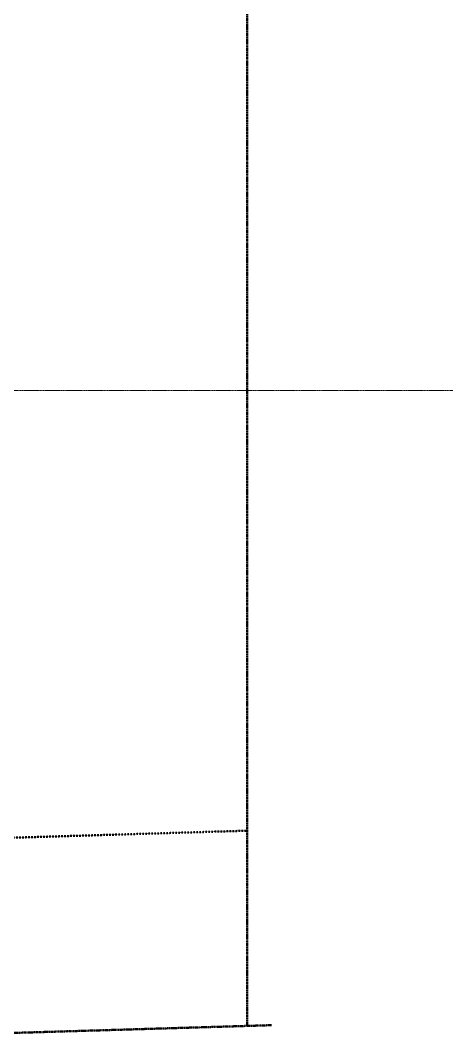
# Model space of a CAD drawing. Header units: inches. Extents: x -4218 to -1830, y 9767 to 12426.
# Drawn here: x -2061 to -1830, y 9824 to 10365 of the extents above; entities that cross this region are included whole.
import ezdxf

# ---------------------------------------------------------------- set-up
doc = ezdxf.new("R2010")
doc.units = ezdxf.units.IN
doc.header["$MEASUREMENT"] = 0
for name, pattern in [('Dash 1_16_', [0.125, 0.0625, -0.0625]), ('Double Dash 3_8_', [1, 0.375, -0.125, 0.125, -0.125, 0.125, -0.125]), ('Grid Line 1_2_', [0.875, 0.5, -0.125, 0.125, -0.125])]:
    doc.linetypes.add(name, pattern=pattern)
for name, color, linetype, lineweight in [('C-PROP-LINE', 91, 'Double Dash 3_8_', 50), ('C-PROP-LINE-1', 91, 'Dash 1_16_', 50), ('S-GRID-1', 1, 'Grid Line 1_2_', 9)]:
    doc.layers.add(name, color=color, linetype=linetype, lineweight=lineweight)

# ---------------------------------------------------------------- blocks, each defined once
blk = doc.blocks.new('Family - ___-1878357-BACKGROUND - RCP - 2ND FLOOR')
at = {"layer": 'C-PROP-LINE'}
for p, q in [((-1939.77, 9828.62), (-1926.87, 9829.01)), ((-2096.45, 9823.93), (-1939.77, 9828.62))]:
    blk.add_line(p, q, dxfattribs=at)
blk = doc.blocks.new('Family - ___-2657144-BACKGROUND - RCP - 2ND FLOOR')
at = {"layer": 'C-PROP-LINE'}
blk.add_line((-1939.77, 12268.69), (-1939.77, 9828.62), dxfattribs=at)
blk = doc.blocks.new('Family - ___-2855424-BACKGROUND - RCP - 2ND FLOOR')
at = {"layer": 'C-PROP-LINE-1'}
blk.add_line((-3987.11, 9871.38), (-1939.77, 9932.67), dxfattribs=at)

msp = doc.modelspace()

# ---------------------------------------------------------------- linework, layer by layer
at = {"layer": 'S-GRID-1'}
msp.add_line((-1830.2, 10167.19), (-4168.71, 10167.19), dxfattribs=at)

# ---------------------------------------------------------------- block references
at = {"layer": 'C-PROP-LINE'}
for name in ['Family - ___-1878357-BACKGROUND - RCP - 2ND FLOOR', 'Family - ___-2657144-BACKGROUND - RCP - 2ND FLOOR']:
    msp.add_blockref(name, (0, 0), dxfattribs=at)
at = {"layer": 'C-PROP-LINE-1'}
msp.add_blockref('Family - ___-2855424-BACKGROUND - RCP - 2ND FLOOR', (0, 0), dxfattribs=at)

doc.saveas('drawing.dxf')
